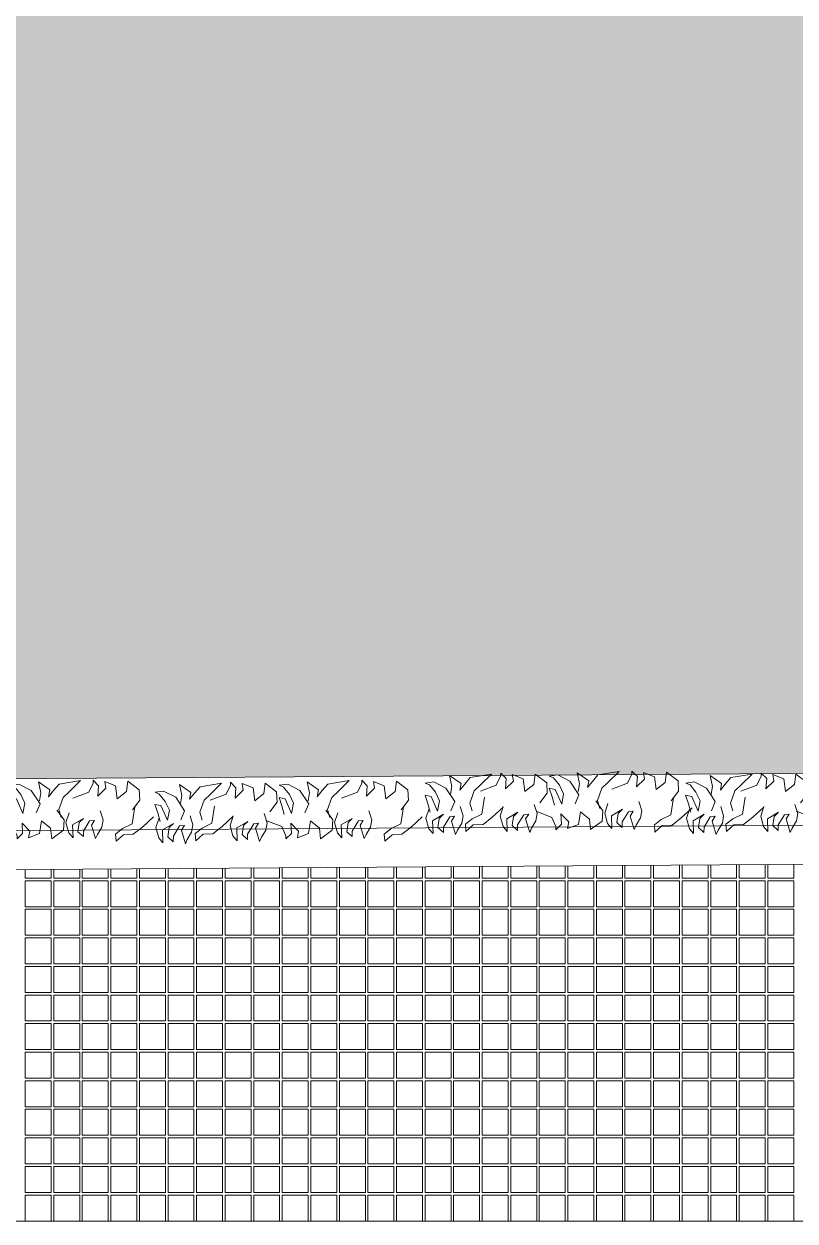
# Model space of a CAD drawing. Header units: millimetres. Extents: x -225363 to 347188, y -782467 to 813415.
# Drawn here: x 26674 to 29644, y 5775 to 10383 of the extents above; entities that cross this region are included whole.
import ezdxf

# ---------------------------------------------------------------- set-up
doc = ezdxf.new("R2010")
doc.units = ezdxf.units.MM
doc.layers.add('Xref SCN', color=8, linetype='Continuous', lineweight=0)
pattern_1 = [(197, (-1424125.8, -442865.07), (-126.479246, -237.872866), [95.25, -285.75]), (287, (-1424185.26, -442833.45), (237.872866, -126.479246), [95.25, -285.75])]

# ---------------------------------------------------------------- blocks, each defined once
blk = doc.blocks.new('tre')
at = {"layer": 'Xref SCN', "ltscale": 100}
for points in [[(220, 3680), (-60, 3640), (-140, 3480), (-230, 3370), (-350, 3380), (-240, 3500), (-230, 3660), (-110, 3810), (60, 3990)], [(350, 2660), (450, 2920), (600, 2990), (650, 2990), (560, 3080), (390, 3070), (520, 3200), (630, 3180), (560, 3360), (350, 3390), (470, 3540), (640, 3560), (500, 3750), (330, 3760), (170, 3640)], [(150, 3110), (0, 3160), (-120, 3140), (-240, 3070), (-310, 3040), (-90, 2970), (-10, 3020), (-20, 2940), (-190, 2840), (-280, 2840), (-200, 2750), (-50, 2770), (20, 2840), (-90, 2660), (-300, 2670), (-220, 2600), (-50, 2550), (110, 2600)], [(300, 2110), (430, 2130), (610, 2090), (480, 2280), (370, 2260), (470, 2340), (580, 2430), (640, 2780), (460, 2600), (360, 2500), (160, 2430), (30, 2470)], [(-30, 1420), (-130, 1680), (-280, 1750), (-330, 1750), (-240, 1840), (-70, 1830), (-200, 1960), (-310, 1940), (-240, 2120), (-30, 2150), (-150, 2300), (-320, 2320), (-180, 2510), (-10, 2520), (150, 2400)], [(70, 1720), (210, 1680), (350, 1630), (330, 1730), (90, 1840), (260, 1870), (400, 1800), (520, 1700), (550, 1630), (570, 1770), (470, 1970), (250, 2120), (100, 2060)], [(290, 500), (390, 760), (540, 830), (590, 830), (500, 920), (330, 910), (460, 1040), (570, 1020), (500, 1200), (290, 1230), (410, 1380), (580, 1400), (440, 1590), (270, 1600), (110, 1480)], [(80, 1390), (-70, 1440), (-190, 1420), (-310, 1350), (-380, 1320), (-160, 1250), (-80, 1300), (-90, 1220), (-260, 1120), (-350, 1120), (-270, 1030), (-120, 1050), (-50, 1120), (-160, 940), (-370, 950), (-290, 880), (-120, 830), (40, 880)], [(190, 570), (-90, 530), (-170, 370), (-260, 260), (-380, 270), (-270, 390), (-260, 550), (-140, 700), (30, 880)], [(230, 10), (360, 30), (540, -10), (410, 180), (300, 160), (400, 240), (510, 330), (570, 680), (390, 500), (290, 400), (90, 330), (-40, 370)], [(30, 170), (-120, 220), (-240, 200), (-360, 130), (-430, 100), (-210, 30), (-130, 80), (-140, 0), (-310, -100), (-400, -100), (-320, -190), (-170, -170), (-100, -100), (-210, -280), (-420, -270), (-340, -340), (-170, -390), (-10, -340)], [(-70, -320), (70, -360), (210, -410), (190, -310), (-50, -200), (120, -170), (260, -240), (380, -340), (410, -410), (430, -270), (330, -70), (110, 80), (-40, 20)]]:
    blk.add_lwpolyline(points, dxfattribs=at)
blk = doc.blocks.new('A$C997e597b')
at = {"layer": 'Xref SCN', "ltscale": 3}
for points in [[(23090.7, 1353.6), (23090.7, 1320), (22990.7, 1320), (22990.7, 1352.9)], [(23200.7, 1354.3), (23200.7, 1320), (23100.7, 1320), (23100.7, 1353.7)], [(23310.7, 1355.1), (23310.7, 1320), (23210.7, 1320), (23210.7, 1354.4)], [(23420.7, 1355.8), (23420.7, 1320), (23320.7, 1320), (23320.7, 1355.2)], [(23530.7, 1356.6), (23530.7, 1320), (23430.7, 1320), (23430.7, 1355.9)], [(23640.7, 1357.3), (23640.7, 1320), (23540.7, 1320), (23540.7, 1356.6)], [(23750.7, 1358.1), (23750.7, 1320), (23650.7, 1320), (23650.7, 1357.4)], [(23860.7, 1358.8), (23860.7, 1320), (23760.7, 1320), (23760.7, 1358.1)], [(23970.7, 1359.5), (23970.7, 1320), (23870.7, 1320), (23870.7, 1358.9)], [(24080.7, 1360.3), (24080.7, 1320), (23980.7, 1320), (23980.7, 1359.6)], [(24190.7, 1361), (24190.7, 1320), (24090.7, 1320), (24090.7, 1360.4)], [(24300.7, 1361.8), (24300.7, 1320), (24200.7, 1320), (24200.7, 1361.1)], [(24410.7, 1362.5), (24410.7, 1320), (24310.7, 1320), (24310.7, 1361.8)], [(24520.7, 1363.3), (24520.7, 1320), (24420.7, 1320), (24420.7, 1362.6)], [(24630.7, 1364), (24630.7, 1320), (24530.7, 1320), (24530.7, 1363.3)], [(24740.7, 1364.7), (24740.7, 1320), (24640.7, 1320), (24640.7, 1364.1)], [(24850.7, 1365.5), (24850.7, 1320), (24750.7, 1320), (24750.7, 1364.8)], [(24960.7, 1366.2), (24960.7, 1320), (24860.7, 1320), (24860.7, 1365.6)], [(25070.7, 1367), (25070.7, 1320), (24970.7, 1320), (24970.7, 1366.3)], [(25180.7, 1367.7), (25180.7, 1320), (25080.7, 1320), (25080.7, 1367)], [(25290.7, 1368.5), (25290.7, 1320), (25190.7, 1320), (25190.7, 1367.8)], [(25400.7, 1369.2), (25400.7, 1320), (25300.7, 1320), (25300.7, 1368.5)], [(25510.7, 1369.9), (25510.7, 1320), (25410.7, 1320), (25410.7, 1369.3)], [(25620.7, 1370.7), (25620.7, 1320), (25520.7, 1320), (25520.7, 1370)], [(25730.7, 1371.4), (25730.7, 1320), (25630.7, 1320), (25630.7, 1370.8)], [(25840.7, 1372.2), (25840.7, 1320), (25740.7, 1320), (25740.7, 1371.5)], [(25950.7, 1372.9), (25950.7, 1320), (25850.7, 1320), (25850.7, 1372.2)]]:
    blk.add_lwpolyline(points, dxfattribs=at)
for points in [[(22990.7, 1310), (23090.7, 1310), (23090.7, 1210), (22990.7, 1210)], [(23100.7, 1310), (23200.7, 1310), (23200.7, 1210), (23100.7, 1210)], [(23210.7, 1310), (23310.7, 1310), (23310.7, 1210), (23210.7, 1210)], [(23320.7, 1310), (23420.7, 1310), (23420.7, 1210), (23320.7, 1210)], [(23430.7, 1310), (23530.7, 1310), (23530.7, 1210), (23430.7, 1210)], [(23540.7, 1310), (23640.7, 1310), (23640.7, 1210), (23540.7, 1210)], [(23650.7, 1310), (23750.7, 1310), (23750.7, 1210), (23650.7, 1210)], [(23760.7, 1310), (23860.7, 1310), (23860.7, 1210), (23760.7, 1210)], [(23870.7, 1310), (23970.7, 1310), (23970.7, 1210), (23870.7, 1210)], [(23980.7, 1310), (24080.7, 1310), (24080.7, 1210), (23980.7, 1210)], [(24090.7, 1310), (24190.7, 1310), (24190.7, 1210), (24090.7, 1210)], [(24200.7, 1310), (24300.7, 1310), (24300.7, 1210), (24200.7, 1210)], [(24310.7, 1310), (24410.7, 1310), (24410.7, 1210), (24310.7, 1210)], [(24420.7, 1310), (24520.7, 1310), (24520.7, 1210), (24420.7, 1210)], [(24530.7, 1310), (24630.7, 1310), (24630.7, 1210), (24530.7, 1210)], [(24640.7, 1310), (24740.7, 1310), (24740.7, 1210), (24640.7, 1210)], [(24750.7, 1310), (24850.7, 1310), (24850.7, 1210), (24750.7, 1210)], [(24860.7, 1310), (24960.7, 1310), (24960.7, 1210), (24860.7, 1210)], [(24970.7, 1310), (25070.7, 1310), (25070.7, 1210), (24970.7, 1210)], [(25080.7, 1310), (25180.7, 1310), (25180.7, 1210), (25080.7, 1210)], [(25190.7, 1310), (25290.7, 1310), (25290.7, 1210), (25190.7, 1210)], [(25300.7, 1310), (25400.7, 1310), (25400.7, 1210), (25300.7, 1210)], [(25410.7, 1310), (25510.7, 1310), (25510.7, 1210), (25410.7, 1210)], [(25520.7, 1310), (25620.7, 1310), (25620.7, 1210), (25520.7, 1210)], [(25630.7, 1310), (25730.7, 1310), (25730.7, 1210), (25630.7, 1210)], [(25740.7, 1310), (25840.7, 1310), (25840.7, 1210), (25740.7, 1210)], [(25850.7, 1310), (25950.7, 1310), (25950.7, 1210), (25850.7, 1210)], [(22990.7, 1200), (23090.7, 1200), (23090.7, 1100), (22990.7, 1100)], [(23100.7, 1200), (23200.7, 1200), (23200.7, 1100), (23100.7, 1100)], [(23210.7, 1200), (23310.7, 1200), (23310.7, 1100), (23210.7, 1100)], [(23320.7, 1200), (23420.7, 1200), (23420.7, 1100), (23320.7, 1100)], [(23430.7, 1200), (23530.7, 1200), (23530.7, 1100), (23430.7, 1100)], [(23540.7, 1200), (23640.7, 1200), (23640.7, 1100), (23540.7, 1100)], [(23650.7, 1200), (23750.7, 1200), (23750.7, 1100), (23650.7, 1100)], [(23760.7, 1200), (23860.7, 1200), (23860.7, 1100), (23760.7, 1100)], [(23870.7, 1200), (23970.7, 1200), (23970.7, 1100), (23870.7, 1100)], [(23980.7, 1200), (24080.7, 1200), (24080.7, 1100), (23980.7, 1100)], [(24090.7, 1200), (24190.7, 1200), (24190.7, 1100), (24090.7, 1100)], [(24200.7, 1200), (24300.7, 1200), (24300.7, 1100), (24200.7, 1100)], [(24310.7, 1200), (24410.7, 1200), (24410.7, 1100), (24310.7, 1100)], [(24420.7, 1200), (24520.7, 1200), (24520.7, 1100), (24420.7, 1100)], [(24530.7, 1200), (24630.7, 1200), (24630.7, 1100), (24530.7, 1100)], [(24640.7, 1200), (24740.7, 1200), (24740.7, 1100), (24640.7, 1100)], [(24750.7, 1200), (24850.7, 1200), (24850.7, 1100), (24750.7, 1100)], [(24860.7, 1200), (24960.7, 1200), (24960.7, 1100), (24860.7, 1100)], [(24970.7, 1200), (25070.7, 1200), (25070.7, 1100), (24970.7, 1100)], [(25080.7, 1200), (25180.7, 1200), (25180.7, 1100), (25080.7, 1100)], [(25190.7, 1200), (25290.7, 1200), (25290.7, 1100), (25190.7, 1100)], [(25300.7, 1200), (25400.7, 1200), (25400.7, 1100), (25300.7, 1100)], [(25410.7, 1200), (25510.7, 1200), (25510.7, 1100), (25410.7, 1100)], [(25520.7, 1200), (25620.7, 1200), (25620.7, 1100), (25520.7, 1100)], [(25630.7, 1200), (25730.7, 1200), (25730.7, 1100), (25630.7, 1100)], [(25740.7, 1200), (25840.7, 1200), (25840.7, 1100), (25740.7, 1100)], [(25850.7, 1200), (25950.7, 1200), (25950.7, 1100), (25850.7, 1100)], [(22990.7, 1090), (23090.7, 1090), (23090.7, 990), (22990.7, 990)], [(23100.7, 1090), (23200.7, 1090), (23200.7, 990), (23100.7, 990)], [(23210.7, 1090), (23310.7, 1090), (23310.7, 990), (23210.7, 990)], [(23320.7, 1090), (23420.7, 1090), (23420.7, 990), (23320.7, 990)], [(23430.7, 1090), (23530.7, 1090), (23530.7, 990), (23430.7, 990)], [(23540.7, 1090), (23640.7, 1090), (23640.7, 990), (23540.7, 990)], [(23650.7, 1090), (23750.7, 1090), (23750.7, 990), (23650.7, 990)], [(23760.7, 1090), (23860.7, 1090), (23860.7, 990), (23760.7, 990)], [(23870.7, 1090), (23970.7, 1090), (23970.7, 990), (23870.7, 990)], [(23980.7, 1090), (24080.7, 1090), (24080.7, 990), (23980.7, 990)], [(24090.7, 1090), (24190.7, 1090), (24190.7, 990), (24090.7, 990)], [(24200.7, 1090), (24300.7, 1090), (24300.7, 990), (24200.7, 990)], [(24310.7, 1090), (24410.7, 1090), (24410.7, 990), (24310.7, 990)], [(24420.7, 1090), (24520.7, 1090), (24520.7, 990), (24420.7, 990)], [(24530.7, 1090), (24630.7, 1090), (24630.7, 990), (24530.7, 990)], [(24640.7, 1090), (24740.7, 1090), (24740.7, 990), (24640.7, 990)], [(24750.7, 1090), (24850.7, 1090), (24850.7, 990), (24750.7, 990)], [(24860.7, 1090), (24960.7, 1090), (24960.7, 990), (24860.7, 990)], [(24970.7, 1090), (25070.7, 1090), (25070.7, 990), (24970.7, 990)], [(25080.7, 1090), (25180.7, 1090), (25180.7, 990), (25080.7, 990)], [(25190.7, 1090), (25290.7, 1090), (25290.7, 990), (25190.7, 990)], [(25300.7, 1090), (25400.7, 1090), (25400.7, 990), (25300.7, 990)], [(25410.7, 1090), (25510.7, 1090), (25510.7, 990), (25410.7, 990)], [(25520.7, 1090), (25620.7, 1090), (25620.7, 990), (25520.7, 990)], [(25630.7, 1090), (25730.7, 1090), (25730.7, 990), (25630.7, 990)], [(25740.7, 1090), (25840.7, 1090), (25840.7, 990), (25740.7, 990)], [(25850.7, 1090), (25950.7, 1090), (25950.7, 990), (25850.7, 990)], [(22990.7, 980), (23090.7, 980), (23090.7, 880), (22990.7, 880)], [(23100.7, 980), (23200.7, 980), (23200.7, 880), (23100.7, 880)], [(23210.7, 980), (23310.7, 980), (23310.7, 880), (23210.7, 880)], [(23320.7, 980), (23420.7, 980), (23420.7, 880), (23320.7, 880)], [(23430.7, 980), (23530.7, 980), (23530.7, 880), (23430.7, 880)], [(23540.7, 980), (23640.7, 980), (23640.7, 880), (23540.7, 880)], [(23650.7, 980), (23750.7, 980), (23750.7, 880), (23650.7, 880)], [(23760.7, 980), (23860.7, 980), (23860.7, 880), (23760.7, 880)], [(23870.7, 980), (23970.7, 980), (23970.7, 880), (23870.7, 880)], [(23980.7, 980), (24080.7, 980), (24080.7, 880), (23980.7, 880)], [(24090.7, 980), (24190.7, 980), (24190.7, 880), (24090.7, 880)], [(24200.7, 980), (24300.7, 980), (24300.7, 880), (24200.7, 880)], [(24310.7, 980), (24410.7, 980), (24410.7, 880), (24310.7, 880)], [(24420.7, 980), (24520.7, 980), (24520.7, 880), (24420.7, 880)], [(24530.7, 980), (24630.7, 980), (24630.7, 880), (24530.7, 880)], [(24640.7, 980), (24740.7, 980), (24740.7, 880), (24640.7, 880)], [(24750.7, 980), (24850.7, 980), (24850.7, 880), (24750.7, 880)], [(24860.7, 980), (24960.7, 980), (24960.7, 880), (24860.7, 880)], [(24970.7, 980), (25070.7, 980), (25070.7, 880), (24970.7, 880)], [(25080.7, 980), (25180.7, 980), (25180.7, 880), (25080.7, 880)], [(25190.7, 980), (25290.7, 980), (25290.7, 880), (25190.7, 880)], [(25300.7, 980), (25400.7, 980), (25400.7, 880), (25300.7, 880)], [(25410.7, 980), (25510.7, 980), (25510.7, 880), (25410.7, 880)], [(25520.7, 980), (25620.7, 980), (25620.7, 880), (25520.7, 880)], [(25630.7, 980), (25730.7, 980), (25730.7, 880), (25630.7, 880)], [(25740.7, 980), (25840.7, 980), (25840.7, 880), (25740.7, 880)], [(25850.7, 980), (25950.7, 980), (25950.7, 880), (25850.7, 880)], [(22990.7, 870), (23090.7, 870), (23090.7, 770), (22990.7, 770)], [(23100.7, 870), (23200.7, 870), (23200.7, 770), (23100.7, 770)], [(23210.7, 870), (23310.7, 870), (23310.7, 770), (23210.7, 770)], [(23320.7, 870), (23420.7, 870), (23420.7, 770), (23320.7, 770)], [(23430.7, 870), (23530.7, 870), (23530.7, 770), (23430.7, 770)], [(23540.7, 870), (23640.7, 870), (23640.7, 770), (23540.7, 770)], [(23650.7, 870), (23750.7, 870), (23750.7, 770), (23650.7, 770)], [(23760.7, 870), (23860.7, 870), (23860.7, 770), (23760.7, 770)], [(23870.7, 870), (23970.7, 870), (23970.7, 770), (23870.7, 770)], [(23980.7, 870), (24080.7, 870), (24080.7, 770), (23980.7, 770)], [(24090.7, 870), (24190.7, 870), (24190.7, 770), (24090.7, 770)], [(24200.7, 870), (24300.7, 870), (24300.7, 770), (24200.7, 770)], [(24310.7, 870), (24410.7, 870), (24410.7, 770), (24310.7, 770)], [(24420.7, 870), (24520.7, 870), (24520.7, 770), (24420.7, 770)], [(24530.7, 870), (24630.7, 870), (24630.7, 770), (24530.7, 770)], [(24640.7, 870), (24740.7, 870), (24740.7, 770), (24640.7, 770)], [(24750.7, 870), (24850.7, 870), (24850.7, 770), (24750.7, 770)], [(24860.7, 870), (24960.7, 870), (24960.7, 770), (24860.7, 770)], [(24970.7, 870), (25070.7, 870), (25070.7, 770), (24970.7, 770)], [(25080.7, 870), (25180.7, 870), (25180.7, 770), (25080.7, 770)], [(25190.7, 870), (25290.7, 870), (25290.7, 770), (25190.7, 770)], [(25300.7, 870), (25400.7, 870), (25400.7, 770), (25300.7, 770)], [(25410.7, 870), (25510.7, 870), (25510.7, 770), (25410.7, 770)], [(25520.7, 870), (25620.7, 870), (25620.7, 770), (25520.7, 770)], [(25630.7, 870), (25730.7, 870), (25730.7, 770), (25630.7, 770)], [(25740.7, 870), (25840.7, 870), (25840.7, 770), (25740.7, 770)], [(25850.7, 870), (25950.7, 870), (25950.7, 770), (25850.7, 770)], [(22990.7, 760), (23090.7, 760), (23090.7, 660), (22990.7, 660)], [(23100.7, 760), (23200.7, 760), (23200.7, 660), (23100.7, 660)], [(23210.7, 760), (23310.7, 760), (23310.7, 660), (23210.7, 660)], [(23320.7, 760), (23420.7, 760), (23420.7, 660), (23320.7, 660)], [(23430.7, 760), (23530.7, 760), (23530.7, 660), (23430.7, 660)], [(23540.7, 760), (23640.7, 760), (23640.7, 660), (23540.7, 660)], [(23650.7, 760), (23750.7, 760), (23750.7, 660), (23650.7, 660)], [(23760.7, 760), (23860.7, 760), (23860.7, 660), (23760.7, 660)], [(23870.7, 760), (23970.7, 760), (23970.7, 660), (23870.7, 660)], [(23980.7, 760), (24080.7, 760), (24080.7, 660), (23980.7, 660)], [(24090.7, 760), (24190.7, 760), (24190.7, 660), (24090.7, 660)], [(24200.7, 760), (24300.7, 760), (24300.7, 660), (24200.7, 660)], [(24310.7, 760), (24410.7, 760), (24410.7, 660), (24310.7, 660)], [(24420.7, 760), (24520.7, 760), (24520.7, 660), (24420.7, 660)], [(24530.7, 760), (24630.7, 760), (24630.7, 660), (24530.7, 660)], [(24640.7, 760), (24740.7, 760), (24740.7, 660), (24640.7, 660)], [(24750.7, 760), (24850.7, 760), (24850.7, 660), (24750.7, 660)], [(24860.7, 760), (24960.7, 760), (24960.7, 660), (24860.7, 660)], [(24970.7, 760), (25070.7, 760), (25070.7, 660), (24970.7, 660)], [(25080.7, 760), (25180.7, 760), (25180.7, 660), (25080.7, 660)], [(25190.7, 760), (25290.7, 760), (25290.7, 660), (25190.7, 660)], [(25300.7, 760), (25400.7, 760), (25400.7, 660), (25300.7, 660)], [(25410.7, 760), (25510.7, 760), (25510.7, 660), (25410.7, 660)], [(25520.7, 760), (25620.7, 760), (25620.7, 660), (25520.7, 660)], [(25630.7, 760), (25730.7, 760), (25730.7, 660), (25630.7, 660)], [(25740.7, 760), (25840.7, 760), (25840.7, 660), (25740.7, 660)], [(25850.7, 760), (25950.7, 760), (25950.7, 660), (25850.7, 660)], [(22990.7, 650), (23090.7, 650), (23090.7, 550), (22990.7, 550)], [(23100.7, 650), (23200.7, 650), (23200.7, 550), (23100.7, 550)], [(23210.7, 650), (23310.7, 650), (23310.7, 550), (23210.7, 550)], [(23320.7, 650), (23420.7, 650), (23420.7, 550), (23320.7, 550)], [(23430.7, 650), (23530.7, 650), (23530.7, 550), (23430.7, 550)], [(23540.7, 650), (23640.7, 650), (23640.7, 550), (23540.7, 550)], [(23650.7, 650), (23750.7, 650), (23750.7, 550), (23650.7, 550)], [(23760.7, 650), (23860.7, 650), (23860.7, 550), (23760.7, 550)], [(23870.7, 650), (23970.7, 650), (23970.7, 550), (23870.7, 550)], [(23980.7, 650), (24080.7, 650), (24080.7, 550), (23980.7, 550)], [(24090.7, 650), (24190.7, 650), (24190.7, 550), (24090.7, 550)], [(24200.7, 650), (24300.7, 650), (24300.7, 550), (24200.7, 550)], [(24310.7, 650), (24410.7, 650), (24410.7, 550), (24310.7, 550)], [(24420.7, 650), (24520.7, 650), (24520.7, 550), (24420.7, 550)], [(24530.7, 650), (24630.7, 650), (24630.7, 550), (24530.7, 550)], [(24640.7, 650), (24740.7, 650), (24740.7, 550), (24640.7, 550)], [(24750.7, 650), (24850.7, 650), (24850.7, 550), (24750.7, 550)], [(24860.7, 650), (24960.7, 650), (24960.7, 550), (24860.7, 550)], [(24970.7, 650), (25070.7, 650), (25070.7, 550), (24970.7, 550)], [(25080.7, 650), (25180.7, 650), (25180.7, 550), (25080.7, 550)], [(25190.7, 650), (25290.7, 650), (25290.7, 550), (25190.7, 550)], [(25300.7, 650), (25400.7, 650), (25400.7, 550), (25300.7, 550)], [(25410.7, 650), (25510.7, 650), (25510.7, 550), (25410.7, 550)], [(25520.7, 650), (25620.7, 650), (25620.7, 550), (25520.7, 550)], [(25630.7, 650), (25730.7, 650), (25730.7, 550), (25630.7, 550)], [(25740.7, 650), (25840.7, 650), (25840.7, 550), (25740.7, 550)], [(25850.7, 650), (25950.7, 650), (25950.7, 550), (25850.7, 550)], [(22990.7, 540), (23090.7, 540), (23090.7, 440), (22990.7, 440)], [(23100.7, 540), (23200.7, 540), (23200.7, 440), (23100.7, 440)], [(23210.7, 540), (23310.7, 540), (23310.7, 440), (23210.7, 440)], [(23320.7, 540), (23420.7, 540), (23420.7, 440), (23320.7, 440)], [(23430.7, 540), (23530.7, 540), (23530.7, 440), (23430.7, 440)], [(23540.7, 540), (23640.7, 540), (23640.7, 440), (23540.7, 440)], [(23650.7, 540), (23750.7, 540), (23750.7, 440), (23650.7, 440)], [(23760.7, 540), (23860.7, 540), (23860.7, 440), (23760.7, 440)], [(23870.7, 540), (23970.7, 540), (23970.7, 440), (23870.7, 440)], [(23980.7, 540), (24080.7, 540), (24080.7, 440), (23980.7, 440)], [(24090.7, 540), (24190.7, 540), (24190.7, 440), (24090.7, 440)], [(24200.7, 540), (24300.7, 540), (24300.7, 440), (24200.7, 440)], [(24310.7, 540), (24410.7, 540), (24410.7, 440), (24310.7, 440)], [(24420.7, 540), (24520.7, 540), (24520.7, 440), (24420.7, 440)], [(24530.7, 540), (24630.7, 540), (24630.7, 440), (24530.7, 440)], [(24640.7, 540), (24740.7, 540), (24740.7, 440), (24640.7, 440)], [(24750.7, 540), (24850.7, 540), (24850.7, 440), (24750.7, 440)], [(24860.7, 540), (24960.7, 540), (24960.7, 440), (24860.7, 440)], [(24970.7, 540), (25070.7, 540), (25070.7, 440), (24970.7, 440)], [(25080.7, 540), (25180.7, 540), (25180.7, 440), (25080.7, 440)], [(25190.7, 540), (25290.7, 540), (25290.7, 440), (25190.7, 440)], [(25300.7, 540), (25400.7, 540), (25400.7, 440), (25300.7, 440)], [(25410.7, 540), (25510.7, 540), (25510.7, 440), (25410.7, 440)], [(25520.7, 540), (25620.7, 540), (25620.7, 440), (25520.7, 440)], [(25630.7, 540), (25730.7, 540), (25730.7, 440), (25630.7, 440)], [(25740.7, 540), (25840.7, 540), (25840.7, 440), (25740.7, 440)], [(25850.7, 540), (25950.7, 540), (25950.7, 440), (25850.7, 440)], [(22990.7, 430), (23090.7, 430), (23090.7, 330), (22990.7, 330)], [(23100.7, 430), (23200.7, 430), (23200.7, 330), (23100.7, 330)], [(23210.7, 430), (23310.7, 430), (23310.7, 330), (23210.7, 330)], [(23320.7, 430), (23420.7, 430), (23420.7, 330), (23320.7, 330)], [(23430.7, 430), (23530.7, 430), (23530.7, 330), (23430.7, 330)], [(23540.7, 430), (23640.7, 430), (23640.7, 330), (23540.7, 330)], [(23650.7, 430), (23750.7, 430), (23750.7, 330), (23650.7, 330)], [(23760.7, 430), (23860.7, 430), (23860.7, 330), (23760.7, 330)], [(23870.7, 430), (23970.7, 430), (23970.7, 330), (23870.7, 330)], [(23980.7, 430), (24080.7, 430), (24080.7, 330), (23980.7, 330)], [(24090.7, 430), (24190.7, 430), (24190.7, 330), (24090.7, 330)], [(24200.7, 430), (24300.7, 430), (24300.7, 330), (24200.7, 330)], [(24310.7, 430), (24410.7, 430), (24410.7, 330), (24310.7, 330)], [(24420.7, 430), (24520.7, 430), (24520.7, 330), (24420.7, 330)], [(24530.7, 430), (24630.7, 430), (24630.7, 330), (24530.7, 330)], [(24640.7, 430), (24740.7, 430), (24740.7, 330), (24640.7, 330)], [(24750.7, 430), (24850.7, 430), (24850.7, 330), (24750.7, 330)], [(24860.7, 430), (24960.7, 430), (24960.7, 330), (24860.7, 330)], [(24970.7, 430), (25070.7, 430), (25070.7, 330), (24970.7, 330)], [(25080.7, 430), (25180.7, 430), (25180.7, 330), (25080.7, 330)], [(25190.7, 430), (25290.7, 430), (25290.7, 330), (25190.7, 330)], [(25300.7, 430), (25400.7, 430), (25400.7, 330), (25300.7, 330)], [(25410.7, 430), (25510.7, 430), (25510.7, 330), (25410.7, 330)], [(25520.7, 430), (25620.7, 430), (25620.7, 330), (25520.7, 330)], [(25630.7, 430), (25730.7, 430), (25730.7, 330), (25630.7, 330)], [(25740.7, 430), (25840.7, 430), (25840.7, 330), (25740.7, 330)], [(25850.7, 430), (25950.7, 430), (25950.7, 330), (25850.7, 330)], [(22990.7, 320), (23090.7, 320), (23090.7, 220), (22990.7, 220)], [(23100.7, 320), (23200.7, 320), (23200.7, 220), (23100.7, 220)], [(23210.7, 320), (23310.7, 320), (23310.7, 220), (23210.7, 220)], [(23320.7, 320), (23420.7, 320), (23420.7, 220), (23320.7, 220)], [(23430.7, 320), (23530.7, 320), (23530.7, 220), (23430.7, 220)], [(23540.7, 320), (23640.7, 320), (23640.7, 220), (23540.7, 220)], [(23650.7, 320), (23750.7, 320), (23750.7, 220), (23650.7, 220)], [(23760.7, 320), (23860.7, 320), (23860.7, 220), (23760.7, 220)], [(23870.7, 320), (23970.7, 320), (23970.7, 220), (23870.7, 220)], [(23980.7, 320), (24080.7, 320), (24080.7, 220), (23980.7, 220)], [(24090.7, 320), (24190.7, 320), (24190.7, 220), (24090.7, 220)], [(24200.7, 320), (24300.7, 320), (24300.7, 220), (24200.7, 220)], [(24310.7, 320), (24410.7, 320), (24410.7, 220), (24310.7, 220)], [(24420.7, 320), (24520.7, 320), (24520.7, 220), (24420.7, 220)], [(24530.7, 320), (24630.7, 320), (24630.7, 220), (24530.7, 220)], [(24640.7, 320), (24740.7, 320), (24740.7, 220), (24640.7, 220)], [(24750.7, 320), (24850.7, 320), (24850.7, 220), (24750.7, 220)], [(24860.7, 320), (24960.7, 320), (24960.7, 220), (24860.7, 220)], [(24970.7, 320), (25070.7, 320), (25070.7, 220), (24970.7, 220)], [(25080.7, 320), (25180.7, 320), (25180.7, 220), (25080.7, 220)], [(25190.7, 320), (25290.7, 320), (25290.7, 220), (25190.7, 220)], [(25300.7, 320), (25400.7, 320), (25400.7, 220), (25300.7, 220)], [(25410.7, 320), (25510.7, 320), (25510.7, 220), (25410.7, 220)], [(25520.7, 320), (25620.7, 320), (25620.7, 220), (25520.7, 220)], [(25630.7, 320), (25730.7, 320), (25730.7, 220), (25630.7, 220)], [(25740.7, 320), (25840.7, 320), (25840.7, 220), (25740.7, 220)], [(25850.7, 320), (25950.7, 320), (25950.7, 220), (25850.7, 220)], [(22990.7, 210), (23090.7, 210), (23090.7, 110), (22990.7, 110)], [(23100.7, 210), (23200.7, 210), (23200.7, 110), (23100.7, 110)], [(23210.7, 210), (23310.7, 210), (23310.7, 110), (23210.7, 110)], [(23320.7, 210), (23420.7, 210), (23420.7, 110), (23320.7, 110)], [(23430.7, 210), (23530.7, 210), (23530.7, 110), (23430.7, 110)], [(23540.7, 210), (23640.7, 210), (23640.7, 110), (23540.7, 110)], [(23650.7, 210), (23750.7, 210), (23750.7, 110), (23650.7, 110)], [(23760.7, 210), (23860.7, 210), (23860.7, 110), (23760.7, 110)], [(23870.7, 210), (23970.7, 210), (23970.7, 110), (23870.7, 110)], [(23980.7, 210), (24080.7, 210), (24080.7, 110), (23980.7, 110)], [(24090.7, 210), (24190.7, 210), (24190.7, 110), (24090.7, 110)], [(24200.7, 210), (24300.7, 210), (24300.7, 110), (24200.7, 110)], [(24310.7, 210), (24410.7, 210), (24410.7, 110), (24310.7, 110)], [(24420.7, 210), (24520.7, 210), (24520.7, 110), (24420.7, 110)], [(24530.7, 210), (24630.7, 210), (24630.7, 110), (24530.7, 110)], [(24640.7, 210), (24740.7, 210), (24740.7, 110), (24640.7, 110)], [(24750.7, 210), (24850.7, 210), (24850.7, 110), (24750.7, 110)], [(24860.7, 210), (24960.7, 210), (24960.7, 110), (24860.7, 110)], [(24970.7, 210), (25070.7, 210), (25070.7, 110), (24970.7, 110)], [(25080.7, 210), (25180.7, 210), (25180.7, 110), (25080.7, 110)], [(25190.7, 210), (25290.7, 210), (25290.7, 110), (25190.7, 110)], [(25300.7, 210), (25400.7, 210), (25400.7, 110), (25300.7, 110)], [(25410.7, 210), (25510.7, 210), (25510.7, 110), (25410.7, 110)], [(25520.7, 210), (25620.7, 210), (25620.7, 110), (25520.7, 110)], [(25630.7, 210), (25730.7, 210), (25730.7, 110), (25630.7, 110)], [(25740.7, 210), (25840.7, 210), (25840.7, 110), (25740.7, 110)], [(25850.7, 210), (25950.7, 210), (25950.7, 110), (25850.7, 110)], [(22990.7, 100), (23090.7, 100), (23090.7, 0), (22990.7, 0)], [(23100.7, 100), (23200.7, 100), (23200.7, 0), (23100.7, 0)], [(23210.7, 100), (23310.7, 100), (23310.7, 0), (23210.7, 0)], [(23320.7, 100), (23420.7, 100), (23420.7, 0), (23320.7, 0)], [(23430.7, 100), (23530.7, 100), (23530.7, 0), (23430.7, 0)], [(23540.7, 100), (23640.7, 100), (23640.7, 0), (23540.7, 0)], [(23650.7, 100), (23750.7, 100), (23750.7, 0), (23650.7, 0)], [(23760.7, 100), (23860.7, 100), (23860.7, 0), (23760.7, 0)], [(23870.7, 100), (23970.7, 100), (23970.7, 0), (23870.7, 0)], [(23980.7, 100), (24080.7, 100), (24080.7, 0), (23980.7, 0)], [(24090.7, 100), (24190.7, 100), (24190.7, 0), (24090.7, 0)], [(24200.7, 100), (24300.7, 100), (24300.7, 0), (24200.7, 0)], [(24310.7, 100), (24410.7, 100), (24410.7, 0), (24310.7, 0)], [(24420.7, 100), (24520.7, 100), (24520.7, 0), (24420.7, 0)], [(24530.7, 100), (24630.7, 100), (24630.7, 0), (24530.7, 0)], [(24640.7, 100), (24740.7, 100), (24740.7, 0), (24640.7, 0)], [(24750.7, 100), (24850.7, 100), (24850.7, 0), (24750.7, 0)], [(24860.7, 100), (24960.7, 100), (24960.7, 0), (24860.7, 0)], [(24970.7, 100), (25070.7, 100), (25070.7, 0), (24970.7, 0)], [(25080.7, 100), (25180.7, 100), (25180.7, 0), (25080.7, 0)], [(25190.7, 100), (25290.7, 100), (25290.7, 0), (25190.7, 0)], [(25300.7, 100), (25400.7, 100), (25400.7, 0), (25300.7, 0)], [(25410.7, 100), (25510.7, 100), (25510.7, 0), (25410.7, 0)], [(25520.7, 100), (25620.7, 100), (25620.7, 0), (25520.7, 0)], [(25630.7, 100), (25730.7, 100), (25730.7, 0), (25630.7, 0)], [(25740.7, 100), (25840.7, 100), (25840.7, 0), (25740.7, 0)], [(25850.7, 100), (25950.7, 100), (25950.7, 0), (25850.7, 0)]]:
    blk.add_lwpolyline(points, close=True, dxfattribs=at)
blk = doc.blocks.new('Xref SCN')
at = {"layer": 'Xref SCN', "ltscale": 3}
h = blk.add_hatch(dxfattribs=at)
h.set_pattern_fill('CROSS', color=256, scale=30, angle=197)
h.set_pattern_definition(pattern_1)
edge = h.paths.add_edge_path()
edge.add_arc((2267.4, -6083), 1150, 110.6378, 180.3856)
edge.add_line((1117.5, -6090.7), (1124.4, -7115.5))
edge.add_arc((2274.3, -7107.7), 1150, 180.3856, 270.3856)
edge.add_line((2282.1, -8257.7), (21549.9, -8127.6))
edge.add_arc((21542.2, -6977.6), 1150, 270.3853, 360.4402)
edge.add_line((22692.1, -6968.7), (22692.2, -2095.9))
edge.add_arc((21542.2, -2104.7), 1150, 0.4404, 90.3856)
edge.add_line((21534.5, -954.8), (6081.9, -1059))
edge.add_arc((6089.6, -2209), 1150, 90.3854, 160.1332)
edge.add_arc((-23.6, -0.1), 5350, 290.6378, 340.1333, ccw=False)
edge = h.paths.add_edge_path()
edge.add_arc((21542.2, 18280.2), 1150, 0.4403, 104.3699, ccw=False)
edge.add_line((22692.2, 18289), (22692.2, 2404))
edge.add_arc((21542.2, 2395.2), 1150, -89.6144, 0.4403, ccw=False)
edge.add_line((21549.9, 1245.2), (6067.1, 1140.9))
edge.add_arc((6059.3, 2290.9), 1150, 200.6378, 270.3855, ccw=False)
edge.add_arc((-23.6, -0.1), 5350, 20.6378, 28.5953)
edge.add_arc((5234.3, 2862.4), 636.6, 160.1438, 208.3076, ccw=False)
edge.add_arc((7788.2, 2340.3), 3237.9, 44.3307, 166.8197, ccw=False)
edge.add_arc((13743.2, 8157.8), 5087.1, 224.3307, 255.0649)
edge.add_arc((13751.1, 8258.8), 5186.7, 255.2685, 275.8245)
edge.add_arc((13743.2, 8157.8), 5087.1, 276.028, 352.804)
edge.add_arc((13366.1, 8136.4), 5458.9, 353.5222, 372.9617)
edge.add_arc((13743.2, 8157.8), 5087.1, 13.6798, 75.7266)
edge.add_arc((16202.1, 17226.1), 4310.1, 184.5429, 253.7688, ccw=False)
edge.add_arc((12055.2, 16895.7), 150, 104.4177, 184.1801, ccw=False)
edge.add_line((12017.8, 17040.9), (21256.8, 19394.2))
h = blk.add_hatch(dxfattribs=at)
h.set_pattern_fill('CROSS', color=256, scale=30, angle=197)
h.set_pattern_definition(pattern_1)
edge = h.paths.add_edge_path()
edge.add_line((10158.3, 16567.3), (1851.3, 14451.4))
edge.add_arc((2136.7, 13337.4), 1150, 104.3699, 180.3856)
edge.add_line((986.8, 13329.7), (1035.4, 6105.3))
edge.add_arc((2185.4, 6113.1), 1150, 180.3856, 250.1333)
edge.add_arc((-23.6, -0.1), 5350, 54.441, 70.1333, ccw=False)
edge.add_arc((3168.4, 4685.8), 343.2, 256.3943, 333.3422)
edge.add_arc((7788.2, 2340.3), 4837.9, 44.3307, 153.0645, ccw=False)
edge.add_arc((13743.2, 8157.8), 3487.1, 224.3307, 435.8788)
edge.add_arc((16212.7, 17236.7), 5922.7, 187.71586, 254.13812, ccw=False)
edge.add_arc((10541.9, 16468.3), 200, 187.6327, 187.7159, ccw=False)
edge.add_arc((10195, 16421.9), 150, 7.6327, 104.1621)
edge = h.paths.add_edge_path()
edge.add_arc((-13757.9, 9268.2), 1150, 104.3599, 180.4403)
edge.add_line((-14907.8, 9259.4), (-14907.8, 2149))
edge.add_arc((-13757.9, 2157.9), 1150, 180.4403, 270.3856)
edge.add_line((-13750.1, 1007.9), (-6129, 1058.9))
edge.add_arc((-6136.7, 2208.8), 1150, 270.3859, 340.1337)
edge.add_arc((-23.6, -0.1), 5350, 110.6378, 160.1333, ccw=False)
edge.add_arc((-2314.5, 6082.8), 1150, 290.6378, 360.3856)
edge.add_line((-1164.6, 6090.5), (-1205.6, 12195.1))
edge.add_arc((-2355.6, 12187.3), 1150, 0.3856, 104.3599)
edge.add_line((-2640.8, 13301.4), (-14043.1, 10382.3))
edge = h.paths.add_edge_path()
edge.add_line((-13750.1, -8364.8), (-2217.8, -8288))
edge.add_arc((-2225.6, -7138), 1150, 270.3861, 360.3861)
edge.add_line((-1075.6, -7130.3), (-1082.5, -6105.5))
edge.add_arc((-2232.5, -6113.2), 1150, 0.3856, 70.1333)
edge.add_arc((-23.6, -0.1), 5350, 200.6378, 250.1333, ccw=False)
edge.add_arc((-6106.4, -2291.1), 1150, 20.6378, 90.3856)
edge.add_line((-6114.2, -1141.1), (-13765.6, -1192.1))
edge.add_arc((-13757.8, -2342), 1150, 90.3861, 180.441)
edge.add_line((-14907.8, -2350.9), (-14907.8, -7223.7))
edge.add_arc((-13757.9, -7214.9), 1150, 180.4404, 270.3856)
edge.add_arc((-13747.8, -8714.8), 350, 90.3818, 90.3856, ccw=False)
at = {"layer": 'Xref SCN'}
blk.add_lwpolyline([(1738.7, -4679.2, 0.314089), (767.5, -6093), (774.4, -7117.8, 0.414214), (2284.4, -8607.7), (21552.3, -8477.5, 0.414214), (23042.1, -6967.5), (23042.2, -2094.7, 0.414214), (21532.1, -604.8), (6079.5, -709, 0.314089), (4678.9, -1699.2, -0.219386), (1738.7, -4679.2)], format="xyb", dxfattribs=at)
for points in [[(1791.6, -4819.6, 0.314089), (917.5, -6092), (924.4, -7116.8, 0.414214), (2283.4, -8457.7), (21551.2, -8327.5, 0.41432), (22892.1, -6968), (22892.2, -2095.2, 0.414107), (21533.1, -754.8), (6080.5, -859, 0.314089), (4820, -1750.2, -0.219386)], [(1862.1, -5006.8, 0.314089), (1117.5, -6090.7), (1124.4, -7115.5, 0.414214), (2282.1, -8257.7), (21549.9, -8127.6, 0.414494), (22692.1, -6968.7), (22692.2, -2095.9, 0.413933), (21534.5, -954.8), (6081.9, -1059, 0.314089), (5008, -1818.2, -0.219386)]]:
    blk.add_lwpolyline(points, format="xyb", close=True, dxfattribs=at)
blk.add_lwpolyline([(-15257.8, -9923.8), (23042.2, -9923.8), (23042.2, -6977.6)], dxfattribs=at)
at = {"layer": 'Xref SCN', "ltscale": 3}
blk.add_blockref('A$C997e597b', (-15258.6, -9923.8), dxfattribs=at)
at = {"layer": 'Xref SCN', "xscale": -0.2340913466629827, "yscale": 0.2340913466629827, "zscale": 0.2340913466629827, "rotation": 269.2799666287764}
for p in [(9367.3, -8335), (10371, -8335), (7292.2, -8370.3), (8327.1, -8370.3)]:
    blk.add_blockref('tre', p, dxfattribs=at)

msp = doc.modelspace()

# ---------------------------------------------------------------- block references
msp.add_blockref('Xref SCN', (18946.5, 15699))

doc.saveas('drawing.dxf')
